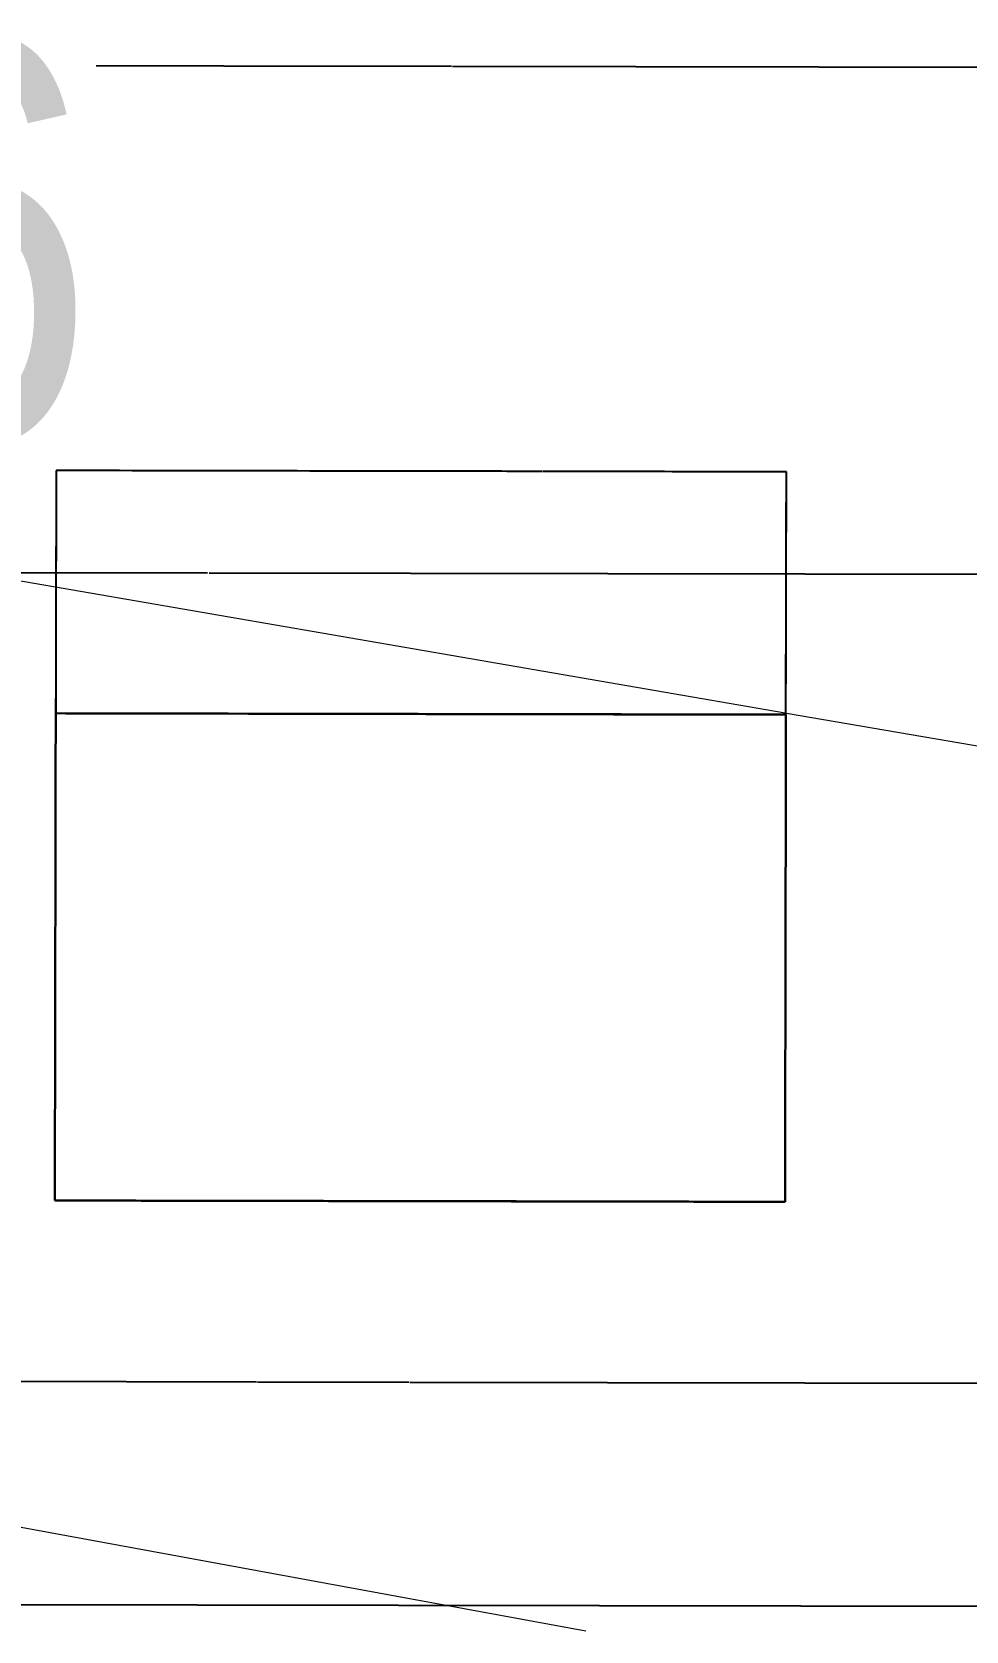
# Model space of a CAD drawing. Header units: metres. Extents: x -1147 to -802, y 5 to 567.
# Drawn here: x -1005.052 to -1003.898, y 510.865 to 512.841 of the extents above; entities that cross this region are included whole.
import ezdxf

# ---------------------------------------------------------------- set-up
doc = ezdxf.new("R2010")
doc.units = ezdxf.units.M
doc.layers.add('A-GENM', color=7, linetype='Continuous', lineweight=35)
doc.layers.add('G-ANNO-TEXT', color=7, linetype='Continuous', lineweight=9)
doc.styles.add('Arial Narrow_3', font='ARIALN.TTF', dxfattribs={"height": 0.5})

# ---------------------------------------------------------------- blocks, each defined once
blk = doc.blocks.new('T2DPAA-T2D-PWA-SU-M2D-000002_dwg-40815123-DRG-2873010 - GENERAL ARRANGEMENT PLAN')
at = {"color": 7, "lineweight": 18, "true_color": 0xf0f0f0}
for p, q in [((-192.3383, 1046.205), (-192.1784, 1044.4081)), ((-193.4222, 1045.4328), (-193.3382, 1044.3547)), ((-192.1783, 1044.4064), (-192.159, 1044.19)), ((-192.159, 1044.19), (-192.007, 1042.5984))]:
    blk.add_line(p, q, dxfattribs=at)
blk = doc.blocks.new('T2DPAA-T2D-PWA-SU-M2D-000100_Survey_rvt-1-DRG-2873010 - GENERAL ARRANGEMENT PLAN')
at = {"color": 254, "lineweight": 18, "true_color": 0xe1e1e1, "rotation": 75.11694444444437}
blk.add_blockref('T2DPAA-T2D-PWA-SU-M2D-000002_dwg-40815123-DRG-2873010 - GENERAL ARRANGEMENT PLAN', (-45.8213, 429.4778), dxfattribs=at)
blk = doc.blocks.new('T2DPAA-T2D-C3S-RW-M2D-100010_dwg-40802999-DRG-2873010 - GENERAL ARRANGEMENT PLAN')
at = {"color": 254, "lineweight": 25, "true_color": 0xe1e1e1}
for p, q in [((26.6991, -629.3151), (27.2122, -631.2594)), ((26.2612, -631.5749), (25.7323, -629.5704)), ((27.2127, -631.2615), (27.2762, -631.502)), ((27.2762, -631.502), (27.8518, -633.6837)), ((26.3093, -631.7571), (26.2615, -631.576)), ((26.8851, -633.9393), (26.3096, -631.7583))]:
    blk.add_line(p, q, dxfattribs=at)
blk = doc.blocks.new('T2DPAA-T2D-PWC-RW-M2D-100010_RoadDesign_rvt-1-DRG-2873010 - GENERAL ARRANGEMENT PLAN')
at = {"color": 254, "lineweight": 18, "true_color": 0xe3e3e3, "rotation": 75.11694444444437}
blk.add_blockref('T2DPAA-T2D-C3S-RW-M2D-100010_dwg-40802999-DRG-2873010 - GENERAL ARRANGEMENT PLAN', (-1722.337, 648.0105), dxfattribs=at)
blk = doc.blocks.new('T2DPAA-T2D-C3S-RS-M3D-100334_rvt-1-DRG-2873010 - GENERAL ARRANGEMENT PLAN')
at = {"layer": 'A-GENM', "color": 254, "lineweight": 25, "true_color": 0xd1d1d1}
for p, q in [((-1104.9641, 512.7981), (-1105.9496, 512.7999)), ((-1104.0498, 512.7965), (-1104.9629, 512.7981)), ((-1105.4526, 512.299), (-1105.4533, 511.9237)), ((-1104.8525, 512.2979), (-1105.4526, 512.299)), ((-1104.5506, 512.2974), (-1104.8513, 512.2979)), ((-1104.5512, 511.9974), (-1104.5506, 512.2974)), ((-1104.5513, 511.9221), (-1104.5512, 511.9974)), ((-1105.4533, 511.9237), (-1105.4534, 511.8485)), ((-1104.5515, 511.8469), (-1104.5513, 511.9221)), ((-1105.4534, 511.8485), (-1105.4536, 511.7732)), ((-1104.5516, 511.7716), (-1104.5515, 511.8469)), ((-1105.4536, 511.7732), (-1105.4537, 511.698)), ((-1104.5517, 511.6964), (-1104.5516, 511.7716)), ((-1105.4537, 511.698), (-1105.4538, 511.6227)), ((-1104.5519, 511.6211), (-1104.5517, 511.6964)), ((-1105.4538, 511.6227), (-1105.454, 511.5475)), ((-1104.552, 511.5459), (-1104.5519, 511.6211)), ((-1105.454, 511.5475), (-1105.4541, 511.4722)), ((-1104.5521, 511.4706), (-1104.552, 511.5459)), ((-1105.4541, 511.4722), (-1105.4543, 511.397)), ((-1104.5523, 511.3954), (-1104.5521, 511.4706)), ((-1105.4543, 511.397), (-1105.354, 511.3968)), ((-1105.354, 511.3968), (-1105.2538, 511.3966)), ((-1105.2538, 511.3966), (-1105.1536, 511.3964)), ((-1105.1536, 511.3964), (-1105.0534, 511.3963)), ((-1105.0534, 511.3963), (-1104.9531, 511.3961)), ((-1104.9531, 511.3961), (-1104.8529, 511.3959)), ((-1104.8529, 511.3959), (-1104.7527, 511.3957)), ((-1104.7527, 511.3957), (-1104.6525, 511.3955)), ((-1104.6525, 511.3955), (-1104.5523, 511.3954)), ((-1105.9524, 510.8987), (-1104.0525, 510.8953))]:
    blk.add_line(p, q, dxfattribs=at)
at = {"layer": 'A-GENM', "color": 253, "lineweight": 25, "true_color": 0xa3a3a3}
for p, q in [((-1105.4533, 511.9237), (-1105.4532, 511.999)), ((-1104.5512, 511.9974), (-1104.5513, 511.9221)), ((-1105.4534, 511.8485), (-1105.4533, 511.9237)), ((-1104.5513, 511.9221), (-1104.5515, 511.8469)), ((-1105.4536, 511.7732), (-1105.4534, 511.8485)), ((-1104.5515, 511.8469), (-1104.5516, 511.7716)), ((-1105.4537, 511.698), (-1105.4536, 511.7732)), ((-1104.5516, 511.7716), (-1104.5517, 511.6964)), ((-1105.4538, 511.6227), (-1105.4537, 511.698)), ((-1104.5517, 511.6964), (-1104.5519, 511.6211)), ((-1105.454, 511.5475), (-1105.4538, 511.6227)), ((-1104.5519, 511.6211), (-1104.552, 511.5459)), ((-1105.4541, 511.4722), (-1105.454, 511.5475)), ((-1104.552, 511.5459), (-1104.5521, 511.4706)), ((-1105.4543, 511.397), (-1105.4541, 511.4722)), ((-1104.5521, 511.4706), (-1104.5523, 511.3954))]:
    blk.add_line(p, q, dxfattribs=at)
at = {"layer": 'A-GENM', "color": 9, "lineweight": 25, "true_color": 0xbebebe}
for p, q in [((-1105.4532, 511.999), (-1105.4533, 511.9237)), ((-1104.5513, 511.9221), (-1104.5512, 511.9974)), ((-1105.4533, 511.9237), (-1105.4534, 511.8485)), ((-1104.5515, 511.8469), (-1104.5513, 511.9221)), ((-1105.4534, 511.8485), (-1105.4536, 511.7732)), ((-1104.5516, 511.7716), (-1104.5515, 511.8469)), ((-1105.4536, 511.7732), (-1105.4537, 511.698)), ((-1104.5517, 511.6964), (-1104.5516, 511.7716)), ((-1105.4537, 511.698), (-1105.4538, 511.6227)), ((-1104.5519, 511.6211), (-1104.5517, 511.6964)), ((-1105.4538, 511.6227), (-1105.454, 511.5475)), ((-1104.552, 511.5459), (-1104.5519, 511.6211)), ((-1105.454, 511.5475), (-1105.4541, 511.4722)), ((-1104.5521, 511.4706), (-1104.552, 511.5459)), ((-1105.4541, 511.4722), (-1105.4543, 511.397)), ((-1104.5523, 511.3954), (-1104.5521, 511.4706))]:
    blk.add_line(p, q, dxfattribs=at)
at = {"layer": 'A-GENM', "color": 9, "lineweight": 25, "true_color": 0xbebebe, "flags": 128}
for points in [[(-1105.4526, 512.299), (-1105.4528, 512.224), (-1105.4529, 512.149), (-1105.453, 512.074), (-1105.4532, 511.999)], [(-1104.5512, 511.9974), (-1104.551, 512.0724), (-1104.5509, 512.1474), (-1104.5508, 512.2224), (-1104.5506, 512.2974)], [(-1105.4532, 511.999), (-1105.4533, 511.9237), (-1105.4534, 511.8485), (-1105.4536, 511.7732), (-1105.4537, 511.698), (-1105.4538, 511.6227), (-1105.454, 511.5475), (-1105.4541, 511.4722), (-1105.4543, 511.397)], [(-1104.5523, 511.3954), (-1104.5521, 511.4706), (-1104.552, 511.5459), (-1104.5519, 511.6211), (-1104.5517, 511.6964), (-1104.5516, 511.7716), (-1104.5515, 511.8469), (-1104.5513, 511.9221), (-1104.5512, 511.9974)]]:
    blk.add_lwpolyline(points, dxfattribs=at)
at = {"layer": 'A-GENM', "color": 9, "lineweight": 25, "true_color": 0xbebebe}
for points, knots in [([(-1104.8525, 512.2979), (-1104.8855, 512.298), (-1105.0855, 512.2983), (-1105.2856, 512.2987), (-1105.4526, 512.299)], [0.3346022, 0.3346022, 0.3346022, 0.3346022, 0.4444444, 1, 1, 1, 1]), ([(-1104.5512, 511.9974), (-1104.7182, 511.9977), (-1105.0189, 511.9982), (-1105.3195, 511.9987), (-1105.4532, 511.999)], [-1, -1, -1, -1, -0.444444, 0, 0, 0, 0]), ([(-1105.4543, 511.397), (-1105.2872, 511.3967), (-1104.9865, 511.3961), (-1104.6859, 511.3956), (-1104.5523, 511.3954)], [-1, -1, -1, -1, -0.444444, 0, 0, 0, 0])]:
    blk.add_open_spline(points, degree=3, knots=knots, dxfattribs=at)
for points in [[(-1104.5506, 512.2974), (-1104.6509, 512.2975), (-1104.7511, 512.2977), (-1104.8513, 512.2979)], [(-1105.4543, 511.397), (-1105.4208, 511.3969), (-1105.3874, 511.3969), (-1105.354, 511.3968)], [(-1105.354, 511.3968), (-1105.3206, 511.3967), (-1105.2872, 511.3967), (-1105.2538, 511.3966)], [(-1105.2538, 511.3966), (-1105.2204, 511.3966), (-1105.187, 511.3965), (-1105.1536, 511.3964)], [(-1105.1536, 511.3964), (-1105.1202, 511.3964), (-1105.0868, 511.3963), (-1105.0534, 511.3963)], [(-1105.0534, 511.3963), (-1105.02, 511.3962), (-1104.9865, 511.3961), (-1104.9531, 511.3961)], [(-1104.9531, 511.3961), (-1104.9197, 511.396), (-1104.8863, 511.396), (-1104.8529, 511.3959)], [(-1104.8529, 511.3959), (-1104.8195, 511.3958), (-1104.7861, 511.3958), (-1104.7527, 511.3957)], [(-1104.7527, 511.3957), (-1104.7193, 511.3957), (-1104.6859, 511.3956), (-1104.6525, 511.3955)], [(-1104.6525, 511.3955), (-1104.6191, 511.3955), (-1104.5857, 511.3954), (-1104.5523, 511.3954)]]:
    blk.add_open_spline(points, degree=3, dxfattribs=at)
at = {"layer": 'A-GENM', "color": 253, "lineweight": 25, "true_color": 0xa3a3a3}
for points in [[(-1105.4532, 511.999), (-1105.4198, 511.9989), (-1105.3864, 511.9989), (-1105.353, 511.9988)], [(-1105.353, 511.9988), (-1105.3195, 511.9987), (-1105.2861, 511.9987), (-1105.2527, 511.9986)], [(-1105.2527, 511.9986), (-1105.2193, 511.9986), (-1105.1859, 511.9985), (-1105.1525, 511.9984)], [(-1105.1525, 511.9984), (-1105.1191, 511.9984), (-1105.0857, 511.9983), (-1105.0523, 511.9983)], [(-1105.0523, 511.9983), (-1105.0189, 511.9982), (-1104.9855, 511.9981), (-1104.9521, 511.9981)], [(-1104.9521, 511.9981), (-1104.9187, 511.998), (-1104.8853, 511.998), (-1104.8518, 511.9979)], [(-1104.8518, 511.9979), (-1104.8184, 511.9978), (-1104.785, 511.9978), (-1104.7516, 511.9977)], [(-1104.7516, 511.9977), (-1104.7182, 511.9977), (-1104.6848, 511.9976), (-1104.6514, 511.9975)], [(-1104.6514, 511.9975), (-1104.618, 511.9975), (-1104.5846, 511.9974), (-1104.5512, 511.9974)], [(-1105.354, 511.3968), (-1105.3874, 511.3969), (-1105.4208, 511.3969), (-1105.4543, 511.397)], [(-1105.2538, 511.3966), (-1105.2872, 511.3967), (-1105.3206, 511.3967), (-1105.354, 511.3968)], [(-1105.1536, 511.3964), (-1105.187, 511.3965), (-1105.2204, 511.3966), (-1105.2538, 511.3966)], [(-1105.0534, 511.3963), (-1105.0868, 511.3963), (-1105.1202, 511.3964), (-1105.1536, 511.3964)], [(-1104.9531, 511.3961), (-1104.9865, 511.3961), (-1105.02, 511.3962), (-1105.0534, 511.3963)], [(-1104.8529, 511.3959), (-1104.8863, 511.396), (-1104.9197, 511.396), (-1104.9531, 511.3961)], [(-1104.7527, 511.3957), (-1104.7861, 511.3958), (-1104.8195, 511.3958), (-1104.8529, 511.3959)], [(-1104.6525, 511.3955), (-1104.6859, 511.3956), (-1104.7193, 511.3957), (-1104.7527, 511.3957)], [(-1104.5523, 511.3954), (-1104.5857, 511.3954), (-1104.6191, 511.3955), (-1104.6525, 511.3955)]]:
    blk.add_open_spline(points, degree=3, dxfattribs=at)

msp = doc.modelspace()

# ---------------------------------------------------------------- block references
at = {"lineweight": 5}
for name in ['T2DPAA-T2D-PWC-RW-M2D-100010_RoadDesign_rvt-1-DRG-2873010 - GENERAL ARRANGEMENT PLAN', 'T2DPAA-T2D-C3S-RS-M3D-100334_rvt-1-DRG-2873010 - GENERAL ARRANGEMENT PLAN']:
    msp.add_blockref(name, (100.4304, 0), dxfattribs=at)
at = {"color": 254, "lineweight": 5, "true_color": 0xe1e1e1}
msp.add_blockref('T2DPAA-T2D-PWA-SU-M2D-000100_Survey_rvt-1-DRG-2873010 - GENERAL ARRANGEMENT PLAN', (100.4304, 0), dxfattribs=at)

# ---------------------------------------------------------------- next in the draw order: texts
at = {"layer": 'G-ANNO-TEXT', "insert": (-1009.9053, 512.8335), "char_height": 0.5, "attachment_point": 1, "style": 'Arial Narrow_3', "bg_fill": 3, "box_fill_scale": 1, "bg_fill_color": 256, "bg_fill_true_color": 13158600, "bg_fill_transparency": 0}
msp.add_mtext('BRP-C3S-BR08-06', dxfattribs=at)

doc.saveas('drawing.dxf')
